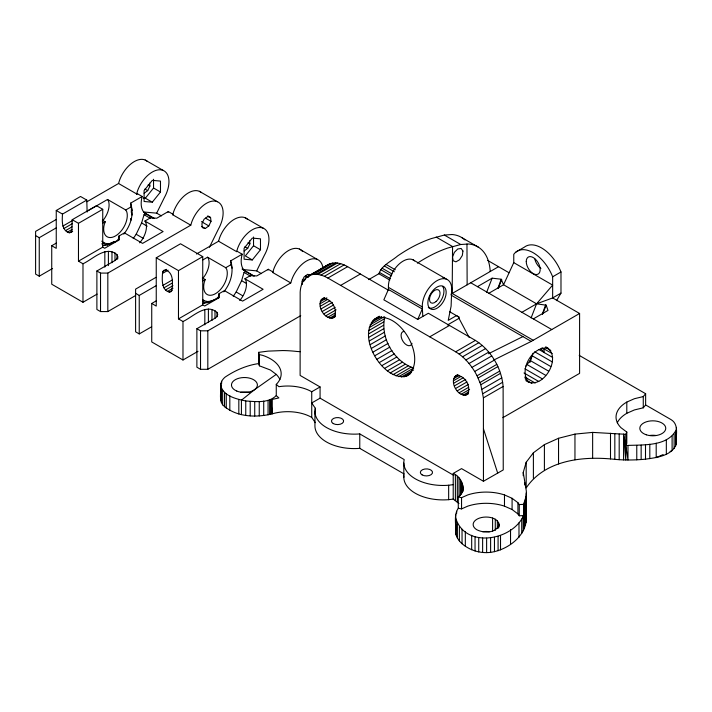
<?xml version="1.0" encoding="UTF-8"?>
<svg xmlns="http://www.w3.org/2000/svg" width="712" height="712" viewBox="0 0 712 712"><rect width="100%" height="100%" fill="white"/><g stroke="black" fill="none" stroke-linecap="round" stroke-linejoin="round"><path stroke-width="1.07" d="M156.248 257.797L178.472 270.622L178.472 318.896L202.742 304.878L202.742 256.614L180.519 243.78L156.248 257.797L156.248 306.071L151.736 303.463L151.736 341.947L182.984 359.996L198.043 351.301M279.914 379.505A36.739 21.209 0 0 0 276.238 374.387L270.391 370L259.435 365.834L259.444 354.612L258.572 352.36L268.121 351.123L282.744 350.553A80.358 46.396 0 0 1 297.313 351.514L300.464 351.666M259.444 354.612L262.772 355.404A36.739 21.209 0 0 1 276.265 384.373L276.274 395.596L278.89 397.928L272.269 399.405L272.26 413.841C255.742 417.917 235.556 417.161 222.642 404.825C218.566 398.604 221.628 390.523 220.88 383.581C221.441 380.973 223.096 378.828 225.09 377.129C235.165 370.373 246.521 365.345 258.572 363.592L258.572 352.36M315.327 422.688L311.731 417.41L311.731 391.751L320.071 386.945L320.071 398.168L453.847 475.402M314.935 411.75L314.935 426.185A39.285 22.677 0 0 0 359.765 448.355L404.211 474.014M315.327 411.589L315.327 408.261L311.731 402.974L320.071 398.168M359.765 448.355L359.765 433.92A39.285 22.677 0 0 1 315.327 408.261M459 503.58L453.215 499.094L453.215 473.436L461.545 468.621L483.448 481.267L503.242 469.929L503.117 386.474C501.542 368.06 491.093 350.268 475.393 340.407L428.357 313.262L417.73 319.394L383.848 299.832L388.414 289.446L388.414 287.354A20.817 12.024 -60 0 1 397.946 265.167A20.817 12.024 -60 0 1 414.624 260.85M403.82 477.503L403.82 463.067M453.215 499.094L448.658 499.673L448.658 485.237A39.285 22.677 0 0 1 404.211 459.578L359.765 433.92M469.119 337.399L458.991 318.326L458.991 317.116L456.49 315.603L448.231 320.373L451.105 306.169L451.711 289.935A20.817 12.024 -60 0 0 437.008 280.662A20.817 12.024 -60 0 0 422.296 306.917L422.795 316.475M488.877 293.237L503.553 284.764L513.761 262.648L513.761 254.335A31.915 18.432 60 0 1 552.654 276.79L560.985 271.975A31.915 18.432 60 0 0 524.361 247.162L516.022 251.977M579.185 355.368L645.633 393.727L643.265 396.584L634.41 398.711L626.8 402.075A36.739 21.209 0 0 0 620.962 427.681L626.8 432.068L625.777 434.302L592.642 432.398L574.958 434.106L558.546 438.272L544.404 444.626L533.395 452.788L526.186 462.266L523.231 472.474L526.364 491.2L525.999 496.843L523.569 504.372L523.569 515.595L519.262 515.782L519.262 504.559L517.927 502.69L512.088 498.302L504.479 494.929A36.739 21.209 0 0 0 467.739 494.929L461.554 497.67L458.279 497.038L458.279 508.261C453.491 515.203 456.303 524.112 455.538 531.9C455.903 536.572 458.626 540.648 462.043 543.71C469.867 550.438 480.377 553.625 490.613 552.352C509.463 549.735 530.342 533.012 525.732 512.168M556.535 300.66L560.985 293.122L560.985 271.975M220.791 400.331L220.88 383.581M526.186 462.266L526.186 487.925C545.081 459.694 583.751 455.858 614.83 459.356C625.029 460.272 635.309 460.183 645.499 459.16C656.446 457.62 671.888 455.947 676.311 444.146C675.377 436.153 679.702 424.619 670.918 419.546L645.633 404.95L645.633 393.727M676.311 444.146L676.4 427.396M374.681 318.923C399.414 308.065 429.674 361.456 406.329 376.23C381.267 382.006 352.307 329.3 379.363 316.217M398.756 376.666L413.752 368.006C393.763 361.589 380.057 337.559 384.792 317.098M455.538 531.9L455.724 514.34M453.215 473.436C462.319 477.289 466.787 490.123 458.279 497.038M526.097 380.831C542.971 391.475 563.37 356.231 545.819 346.851M335.13 316.76C325.526 323.355 313.609 302.733 324.129 297.705M468.496 393.754C458.893 400.349 446.985 379.719 457.496 374.699M118.103 240.612L118.984 236.01L124.395 232.886L142.587 243.388L163.101 231.551L144.91 221.04L150.321 217.916L156.774 218.201L168.299 211.544L173.301 214.437L172.722 214.766L190.78 225.188L191.777 221.913A23.567 13.608 -60 0 1 216.252 201.327A23.567 13.608 -60 0 1 218.504 228.899L209.39 247.358M131.32 212.532L131.453 206.364L130.67 203.125L142.186 196.476L137.185 193.584L136.615 193.922L118.557 183.491L86.926 201.763M123.781 234.123C129.94 226.443 133.633 216.208 131.453 206.364M218.103 298.346L218.976 293.745L224.396 290.621L242.587 301.123L263.102 289.277L244.901 278.775L250.321 275.651L256.774 275.936L268.299 269.278L273.301 272.171L272.723 272.5L290.772 282.922L291.778 279.638A23.567 13.608 -60 0 1 309.426 259.631A23.567 13.608 -60 0 1 322.972 268.166M162.496 273.435L162.87 271.495L163.92 270.284L165.495 269.982C173.959 272.643 172.731 283.776 171.85 290.603L170.8 291.813L169.216 292.116C161.348 289.864 162.069 279.78 162.496 273.435L168.103 270.195M499.076 524.522C496.584 533.332 483.804 533.341 476.942 529.817A12.967 7.485 0 0 1 475.83 519.965A12.967 7.485 0 0 1 492.597 518.042C496.424 519.119 499.904 522.474 499.076 526.747M136.971 194.385L137.185 193.584M142.186 196.476L141.964 197.269A22.775 13.154 -60 0 0 143.335 211.526L145.328 213.511L153.16 218.059M168.077 212.345L168.299 211.544M196.414 254.015L218.557 241.226L236.607 251.648L237.185 251.318L242.187 254.202L241.964 255.003A22.775 13.154 -60 0 0 243.335 269.261L245.328 271.236L253.152 275.793M268.077 270.07L268.299 269.278M133.224 238.573L136.17 234.257L141.599 222.954L144.055 214.695L145.693 213.751M233.225 296.299L236.17 291.991L241.599 280.688L244.056 272.429L245.693 271.486M525.928 366.11L530.146 360.486L533.19 353.09M118.557 183.491L119.563 180.216A23.567 13.608 -60 0 1 147.268 161.339M136.615 193.922L137.612 190.638A23.567 13.608 -60 0 1 162.087 170.061A23.567 13.608 -60 0 1 164.339 197.625L156.667 213.155L144.233 212.042M172.722 214.766L173.728 211.482A23.567 13.608 -60 0 1 201.434 192.614M218.557 241.226L219.554 237.942A23.567 13.608 -60 0 1 247.26 219.073M236.607 251.648L237.612 248.372A23.567 13.608 -60 0 1 262.087 227.787A23.567 13.608 -60 0 1 264.33 255.359L256.667 270.889L242.819 269.537L254.22 276.114M272.723 272.5L273.72 269.216A23.567 13.608 -60 0 1 287.897 250.918A23.567 13.608 -60 0 1 302.573 251.558M529.879 362.515L532.309 355.261M623.578 459.908L623.578 434.249L625.777 445.525C642.527 444.564 667.402 447.065 676.311 429.719M78.471 261.162L102.742 247.153L102.742 209.301L78.471 223.319L78.471 261.162L82.984 263.769C92.685 259.373 105.972 245.017 117.017 254.656L117.729 256.712L117.017 258.776L114.997 260.521L96.885 270.978L96.885 309.471L100.526 311.571L107.824 311.571L135.6 295.533M102.359 220.159L105.234 221.824L104.255 224.583A16.696 9.639 -60 0 0 115.486 235.948A16.696 9.639 -60 0 0 126.709 211.624L125.739 209.978L107.548 199.476L87.033 211.313M202.35 277.894L205.225 279.549L204.255 282.317A16.696 9.639 -60 0 0 215.487 293.682A16.696 9.639 -60 0 0 226.71 269.35L225.74 267.712L207.548 257.21L202.884 259.898M497.928 288.324L501.195 279.22L503.553 284.764L536.572 303.828L546.184 305.19L547.991 310.423L533.324 318.896M542.366 313.983L545.632 304.878M486.643 292.294L492.126 278.17L501.195 279.22M531.09 317.952L536.572 303.828L552.654 285.103L552.654 276.79M498.16 288.467L501.738 279.531M542.606 314.125L546.184 305.19M368.683 279.611L378.855 273.737C381.863 265.211 391.244 261.429 397.679 255.92A162.701 93.939 -60 0 1 431.294 238.591L444.341 235.049L452.129 234.533A60.805 35.111 -60 0 1 464.936 239.953M417.73 319.394L422.296 309.008L388.414 289.446M455.538 517.473C464.34 548.854 512.186 541.049 523.569 515.595L523.569 530.031M466.609 394.84C472.857 388.262 464.438 373.675 455.609 375.794M144.127 193.246L147.704 190.629L149.903 186.055L149.556 183.153M210.547 217.471L207.681 216.582L204.095 219.198L201.897 223.782L202.368 227.644L205.234 228.525L208.812 225.918L211.019 221.334L210.547 217.471L207.77 215.861M244.118 250.98L247.705 248.363L249.903 243.78L249.547 240.887M388.779 290.416L347.616 266.671C341.627 263.173 333.652 261.126 327.369 265.104L307.646 276.478C302.564 279.923 300.491 286.224 300.17 292.107L300.117 375.429L320.071 386.945M223.782 291.858C230.768 283.349 234.168 271.548 230.661 260.859L242.187 254.202M143.299 198.016L145.346 198.203L153.543 188.004L153.543 179.264M152.288 202.208L160.485 192.018L160.485 181.088L152.288 180.359L144.091 190.549L144.091 201.478L152.288 202.208L145.346 198.203M253.534 236.998L253.534 245.738L245.346 255.928L252.288 259.942L260.485 249.743L260.485 238.823L252.288 238.093L244.091 248.283L244.091 259.212L252.288 259.942M617.286 422.812A36.739 21.209 0 0 1 626.8 413.307L634.41 409.934L643.265 407.816L645.633 404.95M97.099 294.109L82.984 302.262L51.736 284.222L51.736 245.729L56.248 248.337L56.248 210.485L62.496 214.098C62.078 220.444 61.357 230.528 69.224 232.78L70.799 232.477L71.85 231.267L72.224 219.705L96.494 205.697L102.742 209.301M333.243 317.846C339.49 311.269 331.071 296.682 322.242 298.8M300.74 315.656L207.815 369.305L200.526 369.305L196.877 367.205L196.877 328.713L214.997 318.255L217.018 316.511L217.73 314.446L217.018 312.381C205.973 302.751 192.676 317.107 182.984 321.504L178.472 318.896M327.369 265.104L319.51 270.168M220.791 385.895C223.684 396.237 236.482 399.014 245.756 400.963C255.946 401.613 268.308 403.419 276.274 395.596M548.596 348.462C532.843 344.679 517.802 370.721 528.963 382.478M118.673 239.268C114.374 243.593 108.135 243.237 102.911 245.587L107.325 244.972L113.573 241.804M211.491 301.034L207.735 301.559L202.911 303.321C208.607 302.814 214.125 300.428 218.673 297.002M276.238 374.387L254.763 389.535L241.43 400.197L241.43 414.633M56.248 210.485L80.518 196.476L86.775 200.081L87.14 212.069M62.496 214.098L86.775 200.081M56.248 219.465L35.6 231.391L35.6 274.093L39.249 276.194L52.59 268.486M35.6 235.601L39.249 237.701L56.408 227.796M62.87 226.078L72.206 220.693M63.92 228.507L72.321 223.657M65.504 230.635L72.037 226.861M67.364 232.139L72.028 229.442M69.224 232.78L72.019 231.169M70.799 232.477L72.669 231.4M51.736 245.729L56.444 243.015M102.519 223.381L105.234 221.824M125.739 209.978L131.159 206.854L130.67 203.125M96.885 270.978L100.526 273.088L107.824 273.088L190.78 225.188M162.87 271.495L166.599 269.341M155.972 277.36L135.6 289.125L135.6 331.819L139.24 333.928L151.638 326.772M178.472 270.622L202.742 256.614M135.6 293.335L139.24 295.435L156.409 285.53M162.87 285.414L172.206 280.021M163.92 287.844L172.322 282.993M165.495 289.971L172.963 285.663M167.356 291.475L172.963 288.235M169.216 292.116L172.019 290.505M151.736 303.463L156.435 300.749M202.52 281.115L205.225 279.549M225.74 267.712L231.151 264.588L230.661 260.859M196.877 328.713L200.526 330.822L207.815 330.822L290.772 282.922M307.646 276.478L329.914 263.814M305.421 278.303L310.12 275.589M311.998 274.503L313.876 273.426M315.754 272.34L317.632 271.254M310.192 275.188L313.013 274.449L332.735 263.075M303.552 280.617L305.43 279.54M313.013 274.449L316.066 274.271L335.788 262.897M316.066 274.271L317.668 274.396L337.39 263.022M317.668 274.396L320.987 275.063L340.71 263.689M320.987 275.063L324.414 276.292L344.136 264.909M324.414 276.292L327.894 278.045L347.616 266.671M340.647 285.396L360.37 274.013M321.005 299.948L324.788 297.767M320.231 301.666L326.844 297.847M319.964 303.837L327.52 299.476M320.231 306.311L329.674 300.856M321.005 308.928L332.344 302.386M322.242 311.5L333.581 304.958M323.853 313.858L335.192 307.317M325.731 315.834L336.117 309.836M327.743 317.303L335.299 312.942M329.754 318.157L335.423 314.891M331.632 318.344L335.414 316.164M372.83 320.48L379.398 316.698M371.29 322.465L381.605 316.52M370.08 324.85L384.142 316.733M369.217 327.582L384.213 318.923M368.709 330.617L383.715 321.957M368.576 333.919L383.572 325.259M368.763 337.363L383.759 328.704M369.305 340.959L384.302 332.299M450.856 294.234L498.551 266.697M370.195 344.653L385.192 336.002M477.458 286.642L492.126 278.17M371.433 348.39L386.429 339.731M372.981 352.111L387.978 343.451M374.823 355.751L389.82 347.091M376.933 359.257L391.938 350.598M379.282 362.577L394.279 353.917M447.501 324.957L458.991 318.326M429.745 336.829L449.468 325.455M381.819 365.657L396.815 356.997M384.507 368.433L399.503 359.783M387.31 370.89L402.307 362.23M390.185 372.963L405.181 364.304M393.077 374.637L408.074 365.977M395.952 375.874L410.949 367.223M401.443 376.986L413.636 369.955M403.989 376.844L411.483 372.51M406.329 376.23L410.076 374.067M521.896 312.301L536.572 303.828L552.654 297.936L560.985 293.122M327.894 278.045L455.671 351.799L475.393 340.407M455.671 351.799L459.151 354.06L478.873 342.668M459.151 354.06L462.586 356.792L482.3 345.4M462.586 356.792L465.897 359.952L485.62 348.56M465.897 359.952L469.057 363.485L488.779 352.102M454.372 376.933L458.154 374.752M469.057 363.485L472.003 367.348L491.725 355.955M453.597 378.651L459.267 375.384M453.33 380.822L460.887 376.461M453.597 383.305L463.04 377.85M472.003 367.348L474.69 371.468L494.413 360.076M454.372 385.922L465.71 379.371M493.843 360.023L531.241 341.404L579.595 313.485L579.595 373.373L502.868 417.668M483.448 481.267L483.404 397.857L480.814 384.72L477.076 375.776L496.798 364.393M455.609 388.494L466.938 381.943M478.153 377.992L497.866 366.6M457.22 390.852L468.549 384.302M459.098 392.828L468.541 387.373M480.022 382.469L499.735 371.085M461.109 394.297L469.608 389.393M480.814 384.72L500.527 373.337M463.12 395.151L468.79 391.885M464.998 395.338L467.828 393.7M482.095 389.206L501.818 377.823M482.959 393.611L502.681 382.228M483.404 397.857L503.117 386.474M488.468 353.739L522.911 336.589M458.279 508.261L461.554 508.893L467.739 506.152A36.739 21.209 0 0 1 504.479 506.152L512.088 509.525L517.927 513.922L519.262 515.782M663.157 454.55L656.197 457.629L656.197 443.193M670.117 451.479L672.101 450.598L672.101 436.162M207.326 302.707L215.487 299.289M107.325 244.972L111.499 243.299M112.015 242.925L115.486 241.564M101.727 243.913L104.433 243.103L107.743 243.824M202.626 301.381L204.433 300.829L207.735 301.559M490.221 271.512A60.805 35.111 -60 0 0 468.523 243.993L460.735 244.51L447.679 248.052A162.701 93.939 -60 0 0 417.437 263.137M270.747 414.197L270.747 399.761L272.269 399.405M448.658 485.237L453.215 484.658M525.18 378.392L526.853 378.223L535.184 383.038M519.262 504.559L523.569 504.372M310.539 275.197L307.673 274.316L304.095 276.932L301.888 281.507L302.244 284.408M524.904 377.271L526.853 378.223L525.056 376.959M542.001 347.767L552.192 353.57M242.116 269.047L244.029 270.088M513.761 262.648L552.654 285.103L552.654 297.936L579.595 313.485M462.159 237.817L478.553 247.278M444.341 235.049L460.735 244.51M487.631 260.396L509.009 272.74M436.18 237.087L452.565 246.548L452.173 293.478L533.217 340.265M470.739 282.762L551.773 329.549M412.8 259.702L446.691 279.273M545.25 347.296L550.803 350.509M451.159 295.168L531.241 341.404M538.815 349.45L552.672 357.451M386.135 264.49L395.24 269.75M534.668 351.755L552.192 361.874M384.329 265.994L394.35 271.779M382.077 268.202L392.09 273.987M532.353 355.893L550.803 366.547M380.715 269.652L391.636 275.953M449.655 311.723L458.991 317.116M379.558 272.465L390.488 278.775M530.146 360.486L548.596 371.139M378.855 273.737L389.776 280.047M527.272 364.695L545.721 375.349M388.414 287.354L422.296 306.917M524.842 368.763L542.375 378.882M524.014 372.981L538.779 381.507M145.204 160.04L163.253 170.462M199.369 191.305L217.418 201.736M245.195 217.765L263.253 228.196M299.36 249.04L317.418 259.462M525.358 379.621L531.837 383.368M153.543 188.004L160.485 192.018M253.534 245.738L260.485 249.743M148.052 184.987L149.903 186.055M205.457 218.13L211.019 221.334M248.052 242.712L249.903 243.78M305.457 275.856L308.234 277.457M144.928 189.027L147.704 190.629M201.407 221.637L208.812 225.918M244.928 246.761L247.705 248.363M302.333 279.905L304.184 280.973M201.532 226.389L205.234 228.525M156.667 213.155L161.419 215.896M256.667 270.889L261.42 273.63M143.771 212.345L154.219 218.388M144.055 214.695L150.579 218.468M244.056 272.429L250.58 276.203M141.599 222.954L147.197 226.185M241.599 280.688L246.263 283.376M136.17 234.257L143.628 238.565M236.17 291.991L242.694 295.756M72.224 219.705L78.471 223.319M102.742 247.153L104.691 248.274L119.474 239.739L118.984 236.01M202.742 304.878L204.682 306.009L219.465 297.474L218.976 293.745M242.356 268.967L243.958 270.008M202.653 299.538L204.433 300.829M101.772 241.163L104.433 243.103M276.265 384.373L278.89 386.696A33.918 19.58 0 0 1 311.731 391.751M540.969 348.835L544.333 352.636L543.861 348.764M244.901 278.775L245.88 280.421A16.696 9.639 -60 0 1 239.677 300.544M207.548 257.21L208.518 258.848A16.696 9.639 -60 0 1 202.315 278.979M144.91 221.04L145.88 222.687A16.696 9.639 -60 0 1 139.677 242.819M107.548 199.476L108.518 201.113A16.696 9.639 -60 0 1 102.314 221.245M474.69 371.468L477.076 375.776M258.572 363.592L259.435 365.834M483.43 428.757L497.688 473.133M130.572 218.548L131.07 220.142M676 440.301L676.4 441.832M231.151 264.588L232.032 268.175M131.159 206.854L132.031 210.44M131.453 211.811L132.031 215.086M270.747 399.761L272.26 413.841A33.918 19.58 0 0 1 311.731 417.41M623.578 434.249L625.777 459.961L625.777 434.302M466.965 243.985L467.143 284.836M675.554 431.997L675.554 446.424M674.131 434.169L674.131 448.596M666.334 439.687L666.334 454.123M649.807 444.208L649.807 458.644M645.499 444.724L645.499 459.16M643.265 396.584L643.265 407.816M641.147 445.116L641.147 459.552M636.768 445.392L636.777 459.827M627.975 445.57L627.975 460.005L625.777 445.525L626.8 443.3L626.8 432.068M626.8 402.075L626.8 413.307M619.191 434.035L619.191 459.694M614.83 433.697L614.83 459.356M610.504 433.243L610.504 458.902M592.642 432.398L592.642 458.056M574.958 434.106L574.958 459.765M558.546 438.272L558.546 463.93M544.404 444.626L544.404 470.285M533.395 452.788L533.395 478.455M526.337 493.202L526.337 518.861M525.999 496.843L525.999 522.501M525.367 499.646L525.367 525.305M524.691 482.789L524.691 484.925M524.441 502.414L524.441 528.082M523.231 472.474L523.231 475.678M523.222 516.378L523.222 530.814M521.718 519.066L521.727 533.502M518.986 522.893L518.986 537.32M517.927 502.69L517.927 513.922M512.088 498.302L512.088 509.525M510.54 529.648L510.54 544.084M504.479 494.929L504.479 506.152M500.518 535.433L500.518 549.869M498.631 522.581L498.631 528.135M498.08 536.287L498.08 550.723M497.341 520.784L497.341 528.553M495.276 519.235L495.276 530.333M494.466 537.284L494.466 551.72M492.597 518.042L492.597 531.366M490.613 537.916L490.613 552.352M486.625 538.165L486.625 552.601M482.629 538.014L482.629 552.45M478.731 537.48L478.731 551.916M475.046 536.572L475.046 551.008M471.682 535.317L471.682 549.753M465.328 531.766L465.328 546.202M462.987 486.901L462.987 491.173M462.8 485.032L462.8 491.44M462.302 483.181L462.302 492.802M462.043 529.274L462.043 543.71M461.501 481.365L461.501 494.199M461.554 497.67L461.554 508.893M460.397 479.612L460.397 495.65M459.382 526.542L459.382 540.978M459 477.921L459 496.095M457.327 476.319L457.327 501.978M457.389 523.632L457.389 538.067M456.641 511.252L456.641 513.468M456.098 520.588L456.098 535.024M455.386 474.815L455.386 500.483M269.643 400.019L269.643 414.455M268.068 400.384L268.068 414.82M263.716 401.087L263.716 415.523M259.248 401.506L259.248 415.942M254.727 401.621L254.727 416.057M250.206 401.435L250.206 415.87M245.756 400.963L245.756 415.399M238.823 399.539L238.823 413.975M231.453 264.09L231.453 266.27M229.816 395.792L229.816 410.228M226.265 393.745L226.265 408.181M224.529 392.445L224.529 406.881M222.642 390.399L222.642 404.825M221.637 381.303L221.637 383.519M221.388 388.191L221.388 402.627M217.018 312.381L217.018 316.787M214.997 310.637L214.997 318.335M211.971 309.471L211.971 320.462M208.402 309.061L208.402 322.26M207.815 330.822L207.815 369.305M204.834 309.471L204.834 324.868M200.526 330.822L200.526 369.305M182.984 321.504L182.984 359.996M139.24 295.435L139.24 333.928M117.729 256.712L117.729 258.91M117.017 254.656L117.017 259.052M114.997 252.902L114.997 260.601M111.971 251.737L111.971 262.737M108.402 251.327L108.402 265.62M107.824 273.088L107.824 311.571M104.833 251.737L104.833 267.133M100.526 273.088L100.526 311.571M82.984 263.769L82.984 302.262M39.249 237.701L39.249 276.194M442.722 286.509A12.967 7.485 -60 0 1 440.363 301.559A12.967 7.485 -60 0 1 428.304 307.611M443.051 277.493A28.676 16.554 -60 0 1 444.911 278.437M411.999 343.335A7.859 4.539 60 0 1 403.25 341.716A7.859 4.539 60 0 1 403.855 331.418M240.701 392.276A12.967 7.485 0 0 1 249.787 392.623M482.754 531.731A12.967 7.485 0 0 1 489.464 531.731M649.442 435.513A12.967 7.485 0 0 1 656.153 435.513M448.658 499.673A39.285 22.677 0 0 1 403.9 475.749M540.933 268.415A9.843 5.687 60 0 1 534.81 258.954M462.942 251.025L462.311 255.483L459.543 259.764L455.938 261.847L453.17 260.761L452.547 257.023L454.345 252.368L457.745 248.986L461.136 248.452L462.942 251.025M439.375 306.516A12.967 7.485 -60 0 0 443.487 286.438A12.967 7.485 -60 0 0 428.152 300.037A12.967 7.485 -60 0 0 439.375 306.516M236.749 391.039A12.967 7.485 0 0 0 257.317 385.842A12.967 7.485 0 0 0 239.241 378.152A12.967 7.485 0 0 0 236.749 391.039M436.153 301.479A7.467 4.308 -60 0 0 438.512 289.918A7.467 4.308 -60 0 0 429.683 297.75A7.467 4.308 -60 0 0 436.153 301.479M646.309 434.792A12.967 7.485 0 0 0 665.756 428.312A12.967 7.485 0 0 0 646.309 421.824A12.967 7.485 0 0 0 646.309 434.792M333.243 423.569A6.088 3.516 0 0 0 343.424 421.993A6.088 3.516 0 0 0 335.966 417.695A6.088 3.516 0 0 0 333.243 423.569M422.127 474.895A6.088 3.516 0 0 0 432.317 473.32A6.088 3.516 0 0 0 424.859 469.012A6.088 3.516 0 0 0 422.127 474.895M526.248 261.544A9.843 5.687 60 0 0 536.688 274.538A9.843 5.687 60 0 0 536.688 260.61A9.843 5.687 60 0 0 526.248 261.544"/></g></svg>
